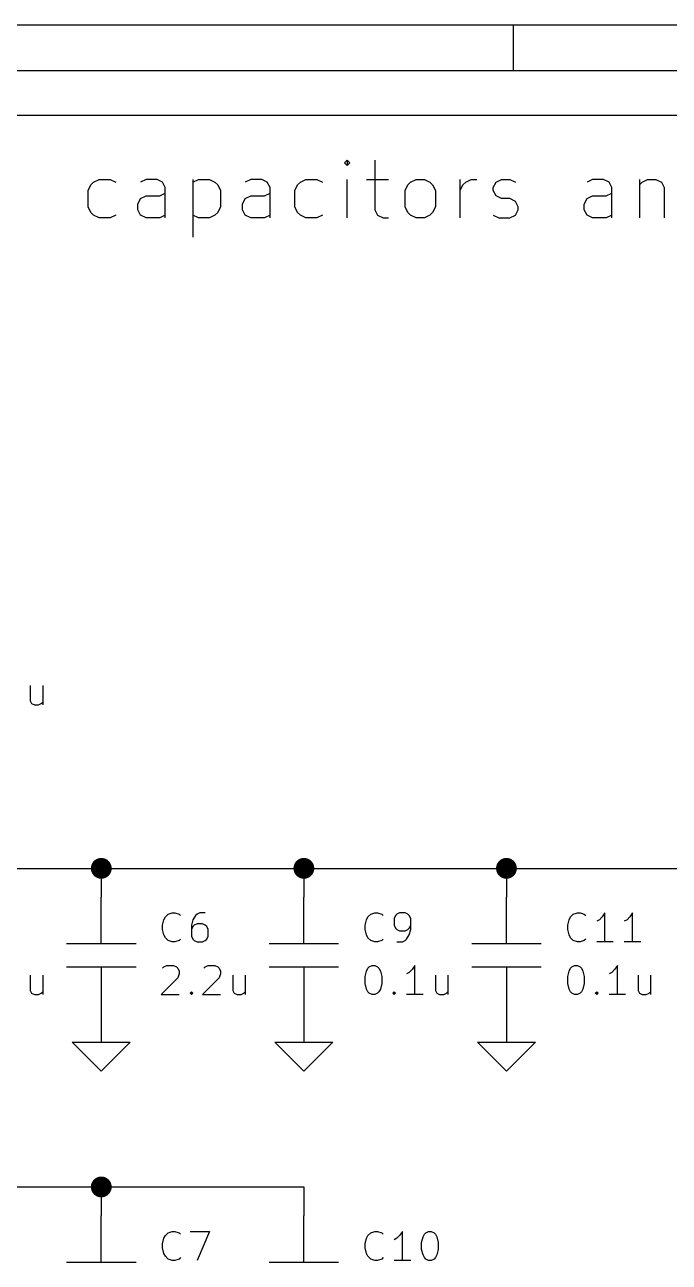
# Model space of a CAD drawing. Extents: x 0.4 to 16.1, y -11.3 to -0.4.
# Drawn here: x 1.518 to 2.631, y -2.53 to -0.394 of the extents above; entities that cross this region are included whole.
import ezdxf

# ---------------------------------------------------------------- set-up
doc = ezdxf.new("R2010")
doc.units = 0
doc.header["$MEASUREMENT"] = 0
for name, color, linetype in [('BLUE3', 171, 'CONTINUOUS'), ('CYAN2', 4, 'CONTINUOUS'), ('GREEN3', 91, 'CONTINUOUS'), ('RED2', 1, 'CONTINUOUS')]:
    doc.layers.add(name, color=color, linetype=linetype)

msp = doc.modelspace()

# ---------------------------------------------------------------- linework, layer by layer
at = {"layer": 'BLUE3', "linetype": 'CONTINUOUS'}
for p, q in [((0.65, -0.55), (4.85, -0.55)), ((2.0749, -0.6273), (2.0701, -0.632)), ((2.0701, -0.632), (2.0749, -0.6368)), ((2.0796, -0.632), (2.0749, -0.6273)), ((2.0749, -0.6273), (2.0749, -0.6368)), ((2.0749, -0.6368), (2.0796, -0.632)), ((2.1225, -0.6273), (2.1225, -0.713)), ((1.6368, -0.6654), (1.6463, -0.6606)), ((1.6463, -0.6606), (1.6654, -0.6606)), ((1.6654, -0.6606), (1.6749, -0.6654)), ((1.7273, -0.6606), (1.7177, -0.6654)), ((1.7463, -0.6606), (1.7273, -0.6606)), ((1.7558, -0.6654), (1.7463, -0.6606)), ((1.8082, -0.6606), (1.8082, -0.7606)), ((1.8082, -0.6654), (1.8177, -0.6606)), ((1.8177, -0.6606), (1.8368, -0.6606)), ((1.8368, -0.6606), (1.8463, -0.6654)), ((1.9082, -0.6606), (1.8987, -0.6654)), ((1.9273, -0.6606), (1.9082, -0.6606)), ((1.9368, -0.6654), (1.9273, -0.6606)), ((1.9939, -0.6654), (2.0035, -0.6606)), ((2.0035, -0.6606), (2.0225, -0.6606)), ((2.0225, -0.6606), (2.032, -0.6654)), ((2.0749, -0.7273), (2.0749, -0.6606)), ((2.1082, -0.6606), (2.1463, -0.6606)), ((2.1844, -0.6654), (2.1939, -0.6606)), ((2.1939, -0.6606), (2.2082, -0.6606)), ((2.2082, -0.6606), (2.2177, -0.6654)), ((2.2701, -0.7273), (2.2701, -0.6606)), ((2.2796, -0.6654), (2.2892, -0.6606)), ((2.2892, -0.6606), (2.2987, -0.6606)), ((2.332, -0.6654), (2.3415, -0.6606)), ((2.3415, -0.6606), (2.3558, -0.6606)), ((2.3558, -0.6606), (2.3654, -0.6654)), ((2.4987, -0.6606), (2.4892, -0.6654)), ((2.5177, -0.6606), (2.4987, -0.6606)), ((2.5273, -0.6654), (2.5177, -0.6606)), ((2.5796, -0.6606), (2.5796, -0.7273)), ((2.5844, -0.6654), (2.5939, -0.6606)), ((2.5939, -0.6606), (2.6082, -0.6606)), ((2.6082, -0.6606), (2.6177, -0.6654)), ((1.6273, -0.6796), (1.632, -0.6701)), ((1.6273, -0.7082), (1.6273, -0.6796)), ((1.632, -0.6701), (1.6368, -0.6654)), ((1.7606, -0.6749), (1.7558, -0.6654)), ((1.7606, -0.7273), (1.7606, -0.6749)), ((1.8463, -0.6654), (1.8511, -0.6701)), ((1.8511, -0.6701), (1.8558, -0.6796)), ((1.8558, -0.6796), (1.8558, -0.7082)), ((1.9415, -0.6749), (1.9368, -0.6654)), ((1.9415, -0.7273), (1.9415, -0.6749)), ((1.9844, -0.6796), (1.9892, -0.6701)), ((1.9844, -0.7082), (1.9844, -0.6796)), ((1.9892, -0.6701), (1.9939, -0.6654)), ((2.1749, -0.6796), (2.1796, -0.6701)), ((2.1749, -0.7082), (2.1749, -0.6796)), ((2.1796, -0.6701), (2.1844, -0.6654)), ((2.2177, -0.6654), (2.2225, -0.6701)), ((2.2225, -0.6701), (2.2273, -0.6796)), ((2.2273, -0.6796), (2.2273, -0.7082)), ((2.2701, -0.6796), (2.2749, -0.6701)), ((2.2749, -0.6701), (2.2796, -0.6654)), ((2.3273, -0.6749), (2.332, -0.6654)), ((2.3273, -0.6796), (2.3273, -0.6749)), ((2.332, -0.6892), (2.3273, -0.6796)), ((2.532, -0.6749), (2.5273, -0.6654)), ((2.532, -0.7273), (2.532, -0.6749)), ((2.5796, -0.6701), (2.5844, -0.6654)), ((2.6177, -0.6654), (2.6225, -0.6749)), ((2.6225, -0.6749), (2.6225, -0.7273)), ((1.713, -0.7035), (1.7177, -0.6939)), ((1.713, -0.713), (1.713, -0.7035)), ((1.7177, -0.6939), (1.7273, -0.6892)), ((1.7273, -0.6892), (1.7511, -0.6892)), ((1.7511, -0.6892), (1.7606, -0.6844)), ((1.8939, -0.7035), (1.8987, -0.6939)), ((1.8939, -0.713), (1.8939, -0.7035)), ((1.8987, -0.6939), (1.9082, -0.6892)), ((1.9082, -0.6892), (1.932, -0.6892)), ((1.932, -0.6892), (1.9415, -0.6844)), ((2.3415, -0.6939), (2.332, -0.6892)), ((2.3558, -0.6939), (2.3415, -0.6939)), ((2.3654, -0.6987), (2.3558, -0.6939)), ((2.3701, -0.7082), (2.3654, -0.6987)), ((2.4844, -0.7035), (2.4892, -0.6939)), ((2.4844, -0.713), (2.4844, -0.7035)), ((2.4892, -0.6939), (2.4987, -0.6892)), ((2.4987, -0.6892), (2.5225, -0.6892)), ((2.5225, -0.6892), (2.532, -0.6844)), ((1.632, -0.7177), (1.6273, -0.7082)), ((1.6368, -0.7225), (1.632, -0.7177)), ((1.6463, -0.7273), (1.6368, -0.7225)), ((1.6749, -0.7225), (1.6654, -0.7273)), ((1.7177, -0.7225), (1.713, -0.713)), ((1.7273, -0.7273), (1.7177, -0.7225)), ((1.7606, -0.7225), (1.7511, -0.7273)), ((1.8177, -0.7273), (1.8082, -0.7225)), ((1.8463, -0.7225), (1.8368, -0.7273)), ((1.8511, -0.7177), (1.8463, -0.7225)), ((1.8558, -0.7082), (1.8511, -0.7177)), ((1.8987, -0.7225), (1.8939, -0.713)), ((1.9082, -0.7273), (1.8987, -0.7225)), ((1.9415, -0.7225), (1.932, -0.7273)), ((1.9892, -0.7177), (1.9844, -0.7082)), ((1.9939, -0.7225), (1.9892, -0.7177)), ((2.0035, -0.7273), (1.9939, -0.7225)), ((2.032, -0.7225), (2.0225, -0.7273)), ((2.1225, -0.713), (2.1273, -0.7225)), ((2.1273, -0.7225), (2.1368, -0.7273)), ((2.1796, -0.7177), (2.1749, -0.7082)), ((2.1844, -0.7225), (2.1796, -0.7177)), ((2.1939, -0.7273), (2.1844, -0.7225)), ((2.2177, -0.7225), (2.2082, -0.7273)), ((2.2225, -0.7177), (2.2177, -0.7225)), ((2.2273, -0.7082), (2.2225, -0.7177)), ((2.3273, -0.7225), (2.3368, -0.7273)), ((2.3558, -0.7273), (2.3654, -0.7225)), ((2.3654, -0.7225), (2.3701, -0.713)), ((2.3701, -0.713), (2.3701, -0.7082)), ((2.4892, -0.7225), (2.4844, -0.713)), ((2.4987, -0.7273), (2.4892, -0.7225)), ((2.532, -0.7225), (2.5225, -0.7273)), ((1.6654, -0.7273), (1.6463, -0.7273)), ((1.7511, -0.7273), (1.7273, -0.7273)), ((1.8368, -0.7273), (1.8177, -0.7273)), ((1.932, -0.7273), (1.9082, -0.7273)), ((2.0225, -0.7273), (2.0035, -0.7273)), ((2.1368, -0.7273), (2.1463, -0.7273)), ((2.2082, -0.7273), (2.1939, -0.7273)), ((2.3368, -0.7273), (2.3558, -0.7273)), ((2.5225, -0.7273), (2.4987, -0.7273))]:
    msp.add_line(p, q, dxfattribs=at)
at = {"layer": 'CYAN2', "linetype": 'CONTINUOUS'}
for p, q in [((1.5273, -1.5345), (1.5273, -1.5607)), ((1.5273, -1.5345), (1.5273, -1.5607)), ((1.5488, -1.5345), (1.5488, -1.5678)), ((1.5488, -1.5345), (1.5488, -1.5678)), ((1.5273, -1.5607), (1.5297, -1.5654)), ((1.5273, -1.5607), (1.5297, -1.5654)), ((1.5297, -1.5654), (1.5345, -1.5678)), ((1.5297, -1.5654), (1.5345, -1.5678)), ((1.5345, -1.5678), (1.5416, -1.5678)), ((1.5345, -1.5678), (1.5416, -1.5678)), ((1.5416, -1.5678), (1.5464, -1.5654)), ((1.5416, -1.5678), (1.5464, -1.5654)), ((1.5464, -1.5654), (1.5488, -1.563)), ((1.5464, -1.5654), (1.5488, -1.563)), ((1.7559, -1.9482), (1.7583, -1.9387)), ((1.7559, -1.9482), (1.7583, -1.9387)), ((1.7583, -1.9387), (1.7607, -1.9339)), ((1.7583, -1.9387), (1.7607, -1.9339)), ((1.7607, -1.9339), (1.7654, -1.9292)), ((1.7607, -1.9339), (1.7654, -1.9292)), ((1.7654, -1.9292), (1.7726, -1.9268)), ((1.7654, -1.9292), (1.7726, -1.9268)), ((1.7726, -1.9268), (1.7773, -1.9268)), ((1.7726, -1.9268), (1.7773, -1.9268)), ((1.7773, -1.9268), (1.7845, -1.9292)), ((1.7773, -1.9268), (1.7845, -1.9292)), ((1.7845, -1.9292), (1.7869, -1.9316)), ((1.7845, -1.9292), (1.7869, -1.9316)), ((1.8083, -1.9387), (1.8059, -1.9482)), ((1.8083, -1.9387), (1.8059, -1.9482)), ((1.813, -1.9316), (1.8083, -1.9387)), ((1.813, -1.9316), (1.8083, -1.9387)), ((1.8154, -1.9292), (1.813, -1.9316)), ((1.8154, -1.9292), (1.813, -1.9316)), ((1.8202, -1.9268), (1.8154, -1.9292)), ((1.8202, -1.9268), (1.8154, -1.9292)), ((1.8297, -1.9268), (1.8202, -1.9268)), ((1.8297, -1.9268), (1.8202, -1.9268)), ((2.1059, -1.9482), (2.1083, -1.9387)), ((2.1059, -1.9482), (2.1083, -1.9387)), ((2.1083, -1.9387), (2.1107, -1.9339)), ((2.1083, -1.9387), (2.1107, -1.9339)), ((2.1107, -1.9339), (2.1154, -1.9292)), ((2.1107, -1.9339), (2.1154, -1.9292)), ((2.1154, -1.9292), (2.1226, -1.9268)), ((2.1154, -1.9292), (2.1226, -1.9268)), ((2.1226, -1.9268), (2.1273, -1.9268)), ((2.1226, -1.9268), (2.1273, -1.9268)), ((2.1273, -1.9268), (2.1345, -1.9292)), ((2.1273, -1.9268), (2.1345, -1.9292)), ((2.1345, -1.9292), (2.1369, -1.9316)), ((2.1345, -1.9292), (2.1369, -1.9316)), ((2.1583, -1.9316), (2.1559, -1.9363)), ((2.1583, -1.9316), (2.1559, -1.9363)), ((2.1559, -1.9363), (2.1559, -1.9482)), ((2.1559, -1.9363), (2.1559, -1.9482)), ((2.1607, -1.9292), (2.1583, -1.9316)), ((2.1607, -1.9292), (2.1583, -1.9316)), ((2.1654, -1.9268), (2.1607, -1.9292)), ((2.1654, -1.9268), (2.1607, -1.9292)), ((2.1749, -1.9268), (2.1654, -1.9268)), ((2.1749, -1.9268), (2.1654, -1.9268)), ((2.1797, -1.9292), (2.1749, -1.9268)), ((2.1797, -1.9292), (2.1749, -1.9268)), ((2.1821, -1.9316), (2.1797, -1.9292)), ((2.1821, -1.9316), (2.1797, -1.9292)), ((2.1845, -1.9363), (2.1821, -1.9316)), ((2.1845, -1.9363), (2.1821, -1.9316)), ((2.1845, -1.9554), (2.1845, -1.9363)), ((2.1845, -1.9554), (2.1845, -1.9363)), ((2.4559, -1.9482), (2.4583, -1.9387)), ((2.4559, -1.9482), (2.4583, -1.9387)), ((2.4583, -1.9387), (2.4607, -1.9339)), ((2.4583, -1.9387), (2.4607, -1.9339)), ((2.4607, -1.9339), (2.4654, -1.9292)), ((2.4607, -1.9339), (2.4654, -1.9292)), ((2.4654, -1.9292), (2.4726, -1.9268)), ((2.4654, -1.9292), (2.4726, -1.9268)), ((2.4726, -1.9268), (2.4773, -1.9268)), ((2.4726, -1.9268), (2.4773, -1.9268)), ((2.4773, -1.9268), (2.4845, -1.9292)), ((2.4773, -1.9268), (2.4845, -1.9292)), ((2.4845, -1.9292), (2.4869, -1.9316)), ((2.4845, -1.9292), (2.4869, -1.9316)), ((2.5107, -1.9387), (2.5059, -1.9411)), ((2.5107, -1.9387), (2.5059, -1.9411)), ((2.5154, -1.9339), (2.5107, -1.9387)), ((2.5154, -1.9339), (2.5107, -1.9387)), ((2.5202, -1.9268), (2.5154, -1.9339)), ((2.5202, -1.9268), (2.5154, -1.9339)), ((2.5202, -1.9768), (2.5202, -1.9268)), ((2.5202, -1.9768), (2.5202, -1.9268)), ((2.5583, -1.9387), (2.5535, -1.9411)), ((2.5583, -1.9387), (2.5535, -1.9411)), ((2.563, -1.9339), (2.5583, -1.9387)), ((2.563, -1.9339), (2.5583, -1.9387)), ((2.5678, -1.9268), (2.563, -1.9339)), ((2.5678, -1.9268), (2.563, -1.9339)), ((2.5678, -1.9768), (2.5678, -1.9268)), ((2.5678, -1.9768), (2.5678, -1.9268)), ((1.7559, -1.9554), (1.7559, -1.9482)), ((1.7559, -1.9554), (1.7559, -1.9482)), ((1.7583, -1.9649), (1.7559, -1.9554)), ((1.7583, -1.9649), (1.7559, -1.9554)), ((1.7607, -1.9697), (1.7583, -1.9649)), ((1.7607, -1.9697), (1.7583, -1.9649)), ((1.8059, -1.9482), (1.8059, -1.9673)), ((1.8059, -1.9482), (1.8059, -1.9673)), ((1.8083, -1.9506), (1.8059, -1.9554)), ((1.8083, -1.9506), (1.8059, -1.9554)), ((1.8107, -1.9482), (1.8083, -1.9506)), ((1.8107, -1.9482), (1.8083, -1.9506)), ((1.8154, -1.9459), (1.8107, -1.9482)), ((1.8154, -1.9459), (1.8107, -1.9482)), ((1.8249, -1.9459), (1.8154, -1.9459)), ((1.8249, -1.9459), (1.8154, -1.9459)), ((1.8297, -1.9482), (1.8249, -1.9459)), ((1.8297, -1.9482), (1.8249, -1.9459)), ((1.8321, -1.9506), (1.8297, -1.9482)), ((1.8321, -1.9506), (1.8297, -1.9482)), ((1.8345, -1.9554), (1.8321, -1.9506)), ((1.8345, -1.9554), (1.8321, -1.9506)), ((1.8345, -1.9673), (1.8345, -1.9554)), ((1.8345, -1.9673), (1.8345, -1.9554)), ((2.1059, -1.9554), (2.1059, -1.9482)), ((2.1059, -1.9554), (2.1059, -1.9482)), ((2.1083, -1.9649), (2.1059, -1.9554)), ((2.1083, -1.9649), (2.1059, -1.9554)), ((2.1107, -1.9697), (2.1083, -1.9649)), ((2.1107, -1.9697), (2.1083, -1.9649)), ((2.1559, -1.9482), (2.1583, -1.953)), ((2.1559, -1.9482), (2.1583, -1.953)), ((2.1583, -1.953), (2.1607, -1.9554)), ((2.1583, -1.953), (2.1607, -1.9554)), ((2.1607, -1.9554), (2.1654, -1.9578)), ((2.1607, -1.9554), (2.1654, -1.9578)), ((2.1654, -1.9578), (2.1749, -1.9578)), ((2.1654, -1.9578), (2.1749, -1.9578)), ((2.1749, -1.9578), (2.1797, -1.9554)), ((2.1749, -1.9578), (2.1797, -1.9554)), ((2.1773, -1.972), (2.1821, -1.9649)), ((2.1773, -1.972), (2.1821, -1.9649)), ((2.1797, -1.9554), (2.1821, -1.953)), ((2.1797, -1.9554), (2.1821, -1.953)), ((2.1821, -1.953), (2.1845, -1.9482)), ((2.1821, -1.953), (2.1845, -1.9482)), ((2.1821, -1.9649), (2.1845, -1.9554)), ((2.1821, -1.9649), (2.1845, -1.9554)), ((2.4559, -1.9554), (2.4559, -1.9482)), ((2.4559, -1.9554), (2.4559, -1.9482)), ((2.4583, -1.9649), (2.4559, -1.9554)), ((2.4583, -1.9649), (2.4559, -1.9554)), ((2.4607, -1.9697), (2.4583, -1.9649)), ((2.4607, -1.9697), (2.4583, -1.9649)), ((1.7654, -1.9744), (1.7607, -1.9697)), ((1.7654, -1.9744), (1.7607, -1.9697)), ((1.7726, -1.9768), (1.7654, -1.9744)), ((1.7726, -1.9768), (1.7654, -1.9744)), ((1.7773, -1.9768), (1.7726, -1.9768)), ((1.7773, -1.9768), (1.7726, -1.9768)), ((1.7845, -1.9744), (1.7773, -1.9768)), ((1.7845, -1.9744), (1.7773, -1.9768)), ((1.7869, -1.972), (1.7845, -1.9744)), ((1.7869, -1.972), (1.7845, -1.9744)), ((1.8059, -1.9673), (1.8083, -1.972)), ((1.8059, -1.9673), (1.8083, -1.972)), ((1.8083, -1.972), (1.8107, -1.9744)), ((1.8083, -1.972), (1.8107, -1.9744)), ((1.8107, -1.9744), (1.8154, -1.9768)), ((1.8107, -1.9744), (1.8154, -1.9768)), ((1.8154, -1.9768), (1.8249, -1.9768)), ((1.8154, -1.9768), (1.8249, -1.9768)), ((1.8249, -1.9768), (1.8297, -1.9744)), ((1.8249, -1.9768), (1.8297, -1.9744)), ((1.8297, -1.9744), (1.8321, -1.972)), ((1.8297, -1.9744), (1.8321, -1.972)), ((1.8321, -1.972), (1.8345, -1.9673)), ((1.8321, -1.972), (1.8345, -1.9673)), ((2.1154, -1.9744), (2.1107, -1.9697)), ((2.1154, -1.9744), (2.1107, -1.9697)), ((2.1226, -1.9768), (2.1154, -1.9744)), ((2.1226, -1.9768), (2.1154, -1.9744)), ((2.1273, -1.9768), (2.1226, -1.9768)), ((2.1273, -1.9768), (2.1226, -1.9768)), ((2.1345, -1.9744), (2.1273, -1.9768)), ((2.1345, -1.9744), (2.1273, -1.9768)), ((2.1369, -1.972), (2.1345, -1.9744)), ((2.1369, -1.972), (2.1345, -1.9744)), ((2.1607, -1.9768), (2.1702, -1.9768)), ((2.1607, -1.9768), (2.1702, -1.9768)), ((2.1702, -1.9768), (2.1749, -1.9744)), ((2.1702, -1.9768), (2.1749, -1.9744)), ((2.1749, -1.9744), (2.1773, -1.972)), ((2.1749, -1.9744), (2.1773, -1.972)), ((2.4654, -1.9744), (2.4607, -1.9697)), ((2.4654, -1.9744), (2.4607, -1.9697)), ((2.4726, -1.9768), (2.4654, -1.9744)), ((2.4726, -1.9768), (2.4654, -1.9744)), ((2.4773, -1.9768), (2.4726, -1.9768)), ((2.4773, -1.9768), (2.4726, -1.9768)), ((2.4845, -1.9744), (2.4773, -1.9768)), ((2.4845, -1.9744), (2.4773, -1.9768)), ((2.4869, -1.972), (2.4845, -1.9744)), ((2.4869, -1.972), (2.4845, -1.9744)), ((2.5345, -1.9768), (2.5059, -1.9768)), ((2.5345, -1.9768), (2.5059, -1.9768)), ((2.5821, -1.9768), (2.5535, -1.9768)), ((2.5821, -1.9768), (2.5535, -1.9768)), ((1.7559, -2.0226), (1.7583, -2.0202)), ((1.7559, -2.0226), (1.7583, -2.0202)), ((1.7583, -2.0202), (1.763, -2.0178)), ((1.7583, -2.0202), (1.763, -2.0178)), ((1.763, -2.0178), (1.7749, -2.0178)), ((1.763, -2.0178), (1.7749, -2.0178)), ((1.7749, -2.0178), (1.7797, -2.0202)), ((1.7749, -2.0178), (1.7797, -2.0202)), ((1.7797, -2.0202), (1.7821, -2.0226)), ((1.7797, -2.0202), (1.7821, -2.0226)), ((1.7821, -2.0226), (1.7845, -2.0273)), ((1.7821, -2.0226), (1.7845, -2.0273)), ((1.7845, -2.0273), (1.7845, -2.0321)), ((1.7845, -2.0273), (1.7845, -2.0321)), ((1.8273, -2.0226), (1.8297, -2.0202)), ((1.8273, -2.0226), (1.8297, -2.0202)), ((1.8297, -2.0202), (1.8345, -2.0178)), ((1.8297, -2.0202), (1.8345, -2.0178)), ((1.8345, -2.0178), (1.8464, -2.0178)), ((1.8345, -2.0178), (1.8464, -2.0178)), ((1.8464, -2.0178), (1.8511, -2.0202)), ((1.8464, -2.0178), (1.8511, -2.0202)), ((1.8511, -2.0202), (1.8535, -2.0226)), ((1.8511, -2.0202), (1.8535, -2.0226)), ((1.8535, -2.0226), (1.8559, -2.0273)), ((1.8535, -2.0226), (1.8559, -2.0273)), ((1.8559, -2.0273), (1.8559, -2.0321)), ((1.8559, -2.0273), (1.8559, -2.0321)), ((2.1059, -2.0369), (2.1083, -2.0273)), ((2.1059, -2.0369), (2.1083, -2.0273)), ((2.1083, -2.0273), (2.1107, -2.0226)), ((2.1083, -2.0273), (2.1107, -2.0226)), ((2.1107, -2.0226), (2.113, -2.0202)), ((2.1107, -2.0226), (2.113, -2.0202)), ((2.113, -2.0202), (2.1178, -2.0178)), ((2.113, -2.0202), (2.1178, -2.0178)), ((2.1178, -2.0178), (2.1226, -2.0178)), ((2.1178, -2.0178), (2.1226, -2.0178)), ((2.1226, -2.0178), (2.1273, -2.0202)), ((2.1226, -2.0178), (2.1273, -2.0202)), ((2.1273, -2.0202), (2.1297, -2.0226)), ((2.1273, -2.0202), (2.1297, -2.0226)), ((2.1297, -2.0226), (2.1321, -2.0273)), ((2.1297, -2.0226), (2.1321, -2.0273)), ((2.1321, -2.0273), (2.1345, -2.0369)), ((2.1321, -2.0273), (2.1345, -2.0369)), ((2.1869, -2.0249), (2.1821, -2.0297)), ((2.1869, -2.0249), (2.1821, -2.0297)), ((2.1916, -2.0178), (2.1869, -2.0249)), ((2.1916, -2.0178), (2.1869, -2.0249)), ((2.1916, -2.0678), (2.1916, -2.0178)), ((2.1916, -2.0678), (2.1916, -2.0178)), ((2.4559, -2.0369), (2.4583, -2.0273)), ((2.4559, -2.0369), (2.4583, -2.0273)), ((2.4583, -2.0273), (2.4607, -2.0226)), ((2.4583, -2.0273), (2.4607, -2.0226)), ((2.4607, -2.0226), (2.463, -2.0202)), ((2.4607, -2.0226), (2.463, -2.0202)), ((2.463, -2.0202), (2.4678, -2.0178)), ((2.463, -2.0202), (2.4678, -2.0178)), ((2.4678, -2.0178), (2.4726, -2.0178)), ((2.4678, -2.0178), (2.4726, -2.0178)), ((2.4726, -2.0178), (2.4773, -2.0202)), ((2.4726, -2.0178), (2.4773, -2.0202)), ((2.4773, -2.0202), (2.4797, -2.0226)), ((2.4773, -2.0202), (2.4797, -2.0226)), ((2.4797, -2.0226), (2.4821, -2.0273)), ((2.4797, -2.0226), (2.4821, -2.0273)), ((2.4821, -2.0273), (2.4845, -2.0369)), ((2.4821, -2.0273), (2.4845, -2.0369)), ((2.5369, -2.0249), (2.5321, -2.0297)), ((2.5369, -2.0249), (2.5321, -2.0297)), ((2.5416, -2.0178), (2.5369, -2.0249)), ((2.5416, -2.0178), (2.5369, -2.0249)), ((2.5416, -2.0678), (2.5416, -2.0178)), ((2.5416, -2.0678), (2.5416, -2.0178)), ((1.5273, -2.0345), (1.5273, -2.0607)), ((1.5273, -2.0345), (1.5273, -2.0607)), ((1.5488, -2.0345), (1.5488, -2.0678)), ((1.5488, -2.0345), (1.5488, -2.0678)), ((1.7821, -2.0392), (1.7535, -2.0678)), ((1.7821, -2.0392), (1.7535, -2.0678)), ((1.7845, -2.0321), (1.7821, -2.0392)), ((1.7845, -2.0321), (1.7821, -2.0392)), ((1.8535, -2.0392), (1.8249, -2.0678)), ((1.8535, -2.0392), (1.8249, -2.0678)), ((1.8559, -2.0321), (1.8535, -2.0392)), ((1.8559, -2.0321), (1.8535, -2.0392)), ((1.8773, -2.0345), (1.8773, -2.0607)), ((1.8773, -2.0345), (1.8773, -2.0607)), ((1.8988, -2.0345), (1.8988, -2.0678)), ((1.8988, -2.0345), (1.8988, -2.0678)), ((2.1059, -2.0488), (2.1059, -2.0369)), ((2.1059, -2.0488), (2.1059, -2.0369)), ((2.1083, -2.0583), (2.1059, -2.0488)), ((2.1083, -2.0583), (2.1059, -2.0488)), ((2.1345, -2.0488), (2.1321, -2.0583)), ((2.1345, -2.0488), (2.1321, -2.0583)), ((2.1345, -2.0369), (2.1345, -2.0488)), ((2.1345, -2.0369), (2.1345, -2.0488)), ((2.1821, -2.0297), (2.1773, -2.0321)), ((2.1821, -2.0297), (2.1773, -2.0321)), ((2.2273, -2.0345), (2.2273, -2.0607)), ((2.2273, -2.0345), (2.2273, -2.0607)), ((2.2488, -2.0345), (2.2488, -2.0678)), ((2.2488, -2.0345), (2.2488, -2.0678)), ((2.4559, -2.0488), (2.4559, -2.0369)), ((2.4559, -2.0488), (2.4559, -2.0369)), ((2.4583, -2.0583), (2.4559, -2.0488)), ((2.4583, -2.0583), (2.4559, -2.0488)), ((2.4845, -2.0488), (2.4821, -2.0583)), ((2.4845, -2.0488), (2.4821, -2.0583)), ((2.4845, -2.0369), (2.4845, -2.0488)), ((2.4845, -2.0369), (2.4845, -2.0488)), ((2.5321, -2.0297), (2.5273, -2.0321)), ((2.5321, -2.0297), (2.5273, -2.0321)), ((2.5773, -2.0345), (2.5773, -2.0607)), ((2.5773, -2.0345), (2.5773, -2.0607)), ((2.5988, -2.0345), (2.5988, -2.0678)), ((2.5988, -2.0345), (2.5988, -2.0678)), ((1.5273, -2.0607), (1.5297, -2.0654)), ((1.5273, -2.0607), (1.5297, -2.0654)), ((1.5297, -2.0654), (1.5345, -2.0678)), ((1.5297, -2.0654), (1.5345, -2.0678)), ((1.5345, -2.0678), (1.5416, -2.0678)), ((1.5345, -2.0678), (1.5416, -2.0678)), ((1.5416, -2.0678), (1.5464, -2.0654)), ((1.5416, -2.0678), (1.5464, -2.0654)), ((1.5464, -2.0654), (1.5488, -2.063)), ((1.5464, -2.0654), (1.5488, -2.063)), ((1.7535, -2.0678), (1.7845, -2.0678)), ((1.7535, -2.0678), (1.7845, -2.0678)), ((1.8035, -2.0654), (1.8059, -2.063)), ((1.8035, -2.0654), (1.8059, -2.063)), ((1.8059, -2.0678), (1.8035, -2.0654)), ((1.8059, -2.0678), (1.8035, -2.0654)), ((1.8059, -2.063), (1.8083, -2.0654)), ((1.8059, -2.063), (1.8059, -2.0678)), ((1.8059, -2.063), (1.8083, -2.0654)), ((1.8059, -2.063), (1.8059, -2.0678)), ((1.8083, -2.0654), (1.8059, -2.0678)), ((1.8083, -2.0654), (1.8059, -2.0678)), ((1.8249, -2.0678), (1.8559, -2.0678)), ((1.8249, -2.0678), (1.8559, -2.0678)), ((1.8773, -2.0607), (1.8797, -2.0654)), ((1.8773, -2.0607), (1.8797, -2.0654)), ((1.8797, -2.0654), (1.8845, -2.0678)), ((1.8797, -2.0654), (1.8845, -2.0678)), ((1.8845, -2.0678), (1.8916, -2.0678)), ((1.8845, -2.0678), (1.8916, -2.0678)), ((1.8916, -2.0678), (1.8964, -2.0654)), ((1.8916, -2.0678), (1.8964, -2.0654)), ((1.8964, -2.0654), (1.8988, -2.063)), ((1.8964, -2.0654), (1.8988, -2.063)), ((2.1107, -2.063), (2.1083, -2.0583)), ((2.1107, -2.063), (2.1083, -2.0583)), ((2.113, -2.0654), (2.1107, -2.063)), ((2.113, -2.0654), (2.1107, -2.063)), ((2.1178, -2.0678), (2.113, -2.0654)), ((2.1178, -2.0678), (2.113, -2.0654)), ((2.1226, -2.0678), (2.1178, -2.0678)), ((2.1226, -2.0678), (2.1178, -2.0678)), ((2.1273, -2.0654), (2.1226, -2.0678)), ((2.1273, -2.0654), (2.1226, -2.0678)), ((2.1297, -2.063), (2.1273, -2.0654)), ((2.1297, -2.063), (2.1273, -2.0654)), ((2.1321, -2.0583), (2.1297, -2.063)), ((2.1321, -2.0583), (2.1297, -2.063)), ((2.1535, -2.0654), (2.1559, -2.063)), ((2.1535, -2.0654), (2.1559, -2.063)), ((2.1559, -2.0678), (2.1535, -2.0654)), ((2.1559, -2.0678), (2.1535, -2.0654)), ((2.1559, -2.063), (2.1583, -2.0654)), ((2.1559, -2.063), (2.1559, -2.0678)), ((2.1559, -2.063), (2.1583, -2.0654)), ((2.1559, -2.063), (2.1559, -2.0678)), ((2.1583, -2.0654), (2.1559, -2.0678)), ((2.1583, -2.0654), (2.1559, -2.0678)), ((2.2059, -2.0678), (2.1773, -2.0678)), ((2.2059, -2.0678), (2.1773, -2.0678)), ((2.2273, -2.0607), (2.2297, -2.0654)), ((2.2273, -2.0607), (2.2297, -2.0654)), ((2.2297, -2.0654), (2.2345, -2.0678)), ((2.2297, -2.0654), (2.2345, -2.0678)), ((2.2345, -2.0678), (2.2416, -2.0678)), ((2.2345, -2.0678), (2.2416, -2.0678)), ((2.2416, -2.0678), (2.2464, -2.0654)), ((2.2416, -2.0678), (2.2464, -2.0654)), ((2.2464, -2.0654), (2.2488, -2.063)), ((2.2464, -2.0654), (2.2488, -2.063)), ((2.4607, -2.063), (2.4583, -2.0583)), ((2.4607, -2.063), (2.4583, -2.0583)), ((2.463, -2.0654), (2.4607, -2.063)), ((2.463, -2.0654), (2.4607, -2.063)), ((2.4678, -2.0678), (2.463, -2.0654)), ((2.4678, -2.0678), (2.463, -2.0654)), ((2.4726, -2.0678), (2.4678, -2.0678)), ((2.4726, -2.0678), (2.4678, -2.0678)), ((2.4773, -2.0654), (2.4726, -2.0678)), ((2.4773, -2.0654), (2.4726, -2.0678)), ((2.4797, -2.063), (2.4773, -2.0654)), ((2.4797, -2.063), (2.4773, -2.0654)), ((2.4821, -2.0583), (2.4797, -2.063)), ((2.4821, -2.0583), (2.4797, -2.063)), ((2.5035, -2.0654), (2.5059, -2.063)), ((2.5035, -2.0654), (2.5059, -2.063)), ((2.5059, -2.0678), (2.5035, -2.0654)), ((2.5059, -2.0678), (2.5035, -2.0654)), ((2.5059, -2.063), (2.5083, -2.0654)), ((2.5059, -2.063), (2.5059, -2.0678)), ((2.5059, -2.063), (2.5083, -2.0654)), ((2.5059, -2.063), (2.5059, -2.0678)), ((2.5083, -2.0654), (2.5059, -2.0678)), ((2.5083, -2.0654), (2.5059, -2.0678)), ((2.5559, -2.0678), (2.5273, -2.0678)), ((2.5559, -2.0678), (2.5273, -2.0678)), ((2.5773, -2.0607), (2.5797, -2.0654)), ((2.5773, -2.0607), (2.5797, -2.0654)), ((2.5797, -2.0654), (2.5845, -2.0678)), ((2.5797, -2.0654), (2.5845, -2.0678)), ((2.5845, -2.0678), (2.5916, -2.0678)), ((2.5845, -2.0678), (2.5916, -2.0678)), ((2.5916, -2.0678), (2.5964, -2.0654)), ((2.5916, -2.0678), (2.5964, -2.0654)), ((2.5964, -2.0654), (2.5988, -2.063)), ((2.5964, -2.0654), (2.5988, -2.063)), ((1.7654, -2.4792), (1.7726, -2.4768)), ((1.7654, -2.4792), (1.7726, -2.4768)), ((1.7726, -2.4768), (1.7773, -2.4768)), ((1.7726, -2.4768), (1.7773, -2.4768)), ((1.7773, -2.4768), (1.7845, -2.4792)), ((1.7773, -2.4768), (1.7845, -2.4792)), ((1.8035, -2.4768), (1.8369, -2.4768)), ((1.8035, -2.4768), (1.8369, -2.4768)), ((1.8369, -2.4768), (1.8154, -2.5268)), ((1.8369, -2.4768), (1.8154, -2.5268)), ((2.1154, -2.4792), (2.1226, -2.4768)), ((2.1154, -2.4792), (2.1226, -2.4768)), ((2.1226, -2.4768), (2.1273, -2.4768)), ((2.1226, -2.4768), (2.1273, -2.4768)), ((2.1273, -2.4768), (2.1345, -2.4792)), ((2.1273, -2.4768), (2.1345, -2.4792)), ((2.1702, -2.4768), (2.1654, -2.4839)), ((2.1702, -2.4768), (2.1654, -2.4839)), ((2.1702, -2.5268), (2.1702, -2.4768)), ((2.1702, -2.5268), (2.1702, -2.4768)), ((2.2107, -2.4792), (2.2154, -2.4768)), ((2.2107, -2.4792), (2.2154, -2.4768)), ((2.2154, -2.4768), (2.2202, -2.4768)), ((2.2154, -2.4768), (2.2202, -2.4768)), ((2.2202, -2.4768), (2.2249, -2.4792)), ((2.2202, -2.4768), (2.2249, -2.4792)), ((1.7559, -2.4982), (1.7583, -2.4887)), ((1.7559, -2.4982), (1.7583, -2.4887)), ((1.7559, -2.5054), (1.7559, -2.4982)), ((1.7559, -2.5054), (1.7559, -2.4982)), ((1.7583, -2.4887), (1.7607, -2.4839)), ((1.7583, -2.4887), (1.7607, -2.4839)), ((1.7607, -2.4839), (1.7654, -2.4792)), ((1.7607, -2.4839), (1.7654, -2.4792)), ((1.7845, -2.4792), (1.7869, -2.4816)), ((1.7845, -2.4792), (1.7869, -2.4816)), ((2.1059, -2.4982), (2.1083, -2.4887)), ((2.1059, -2.4982), (2.1083, -2.4887)), ((2.1059, -2.5054), (2.1059, -2.4982)), ((2.1059, -2.5054), (2.1059, -2.4982)), ((2.1083, -2.4887), (2.1107, -2.4839)), ((2.1083, -2.4887), (2.1107, -2.4839)), ((2.1107, -2.4839), (2.1154, -2.4792)), ((2.1107, -2.4839), (2.1154, -2.4792)), ((2.1345, -2.4792), (2.1369, -2.4816)), ((2.1345, -2.4792), (2.1369, -2.4816)), ((2.1607, -2.4887), (2.1559, -2.4911)), ((2.1607, -2.4887), (2.1559, -2.4911)), ((2.1654, -2.4839), (2.1607, -2.4887)), ((2.1654, -2.4839), (2.1607, -2.4887)), ((2.2035, -2.4959), (2.2059, -2.4863)), ((2.2035, -2.4959), (2.2059, -2.4863)), ((2.2035, -2.5078), (2.2035, -2.4959)), ((2.2035, -2.5078), (2.2035, -2.4959)), ((2.2059, -2.4863), (2.2083, -2.4816)), ((2.2059, -2.4863), (2.2083, -2.4816)), ((2.2083, -2.4816), (2.2107, -2.4792)), ((2.2083, -2.4816), (2.2107, -2.4792)), ((2.2249, -2.4792), (2.2273, -2.4816)), ((2.2249, -2.4792), (2.2273, -2.4816)), ((2.2273, -2.4816), (2.2297, -2.4863)), ((2.2273, -2.4816), (2.2297, -2.4863)), ((2.2297, -2.4863), (2.2321, -2.4959)), ((2.2297, -2.4863), (2.2321, -2.4959)), ((2.2321, -2.4959), (2.2321, -2.5078)), ((2.2321, -2.4959), (2.2321, -2.5078)), ((1.7583, -2.5149), (1.7559, -2.5054)), ((1.7583, -2.5149), (1.7559, -2.5054)), ((1.7607, -2.5197), (1.7583, -2.5149)), ((1.7607, -2.5197), (1.7583, -2.5149)), ((1.7654, -2.5244), (1.7607, -2.5197)), ((1.7654, -2.5244), (1.7607, -2.5197)), ((2.1083, -2.5149), (2.1059, -2.5054)), ((2.1083, -2.5149), (2.1059, -2.5054)), ((2.1107, -2.5197), (2.1083, -2.5149)), ((2.1107, -2.5197), (2.1083, -2.5149)), ((2.1154, -2.5244), (2.1107, -2.5197)), ((2.1154, -2.5244), (2.1107, -2.5197)), ((2.2059, -2.5173), (2.2035, -2.5078)), ((2.2059, -2.5173), (2.2035, -2.5078)), ((2.2083, -2.522), (2.2059, -2.5173)), ((2.2083, -2.522), (2.2059, -2.5173)), ((2.2297, -2.5173), (2.2273, -2.522)), ((2.2297, -2.5173), (2.2273, -2.522)), ((2.2321, -2.5078), (2.2297, -2.5173)), ((2.2321, -2.5078), (2.2297, -2.5173)), ((1.7726, -2.5268), (1.7654, -2.5244)), ((1.7726, -2.5268), (1.7654, -2.5244)), ((1.7773, -2.5268), (1.7726, -2.5268)), ((1.7773, -2.5268), (1.7726, -2.5268)), ((1.7845, -2.5244), (1.7773, -2.5268)), ((1.7845, -2.5244), (1.7773, -2.5268)), ((1.7869, -2.522), (1.7845, -2.5244)), ((1.7869, -2.522), (1.7845, -2.5244)), ((2.1226, -2.5268), (2.1154, -2.5244)), ((2.1226, -2.5268), (2.1154, -2.5244)), ((2.1273, -2.5268), (2.1226, -2.5268)), ((2.1273, -2.5268), (2.1226, -2.5268)), ((2.1345, -2.5244), (2.1273, -2.5268)), ((2.1345, -2.5244), (2.1273, -2.5268)), ((2.1369, -2.522), (2.1345, -2.5244)), ((2.1369, -2.522), (2.1345, -2.5244)), ((2.1845, -2.5268), (2.1559, -2.5268)), ((2.1845, -2.5268), (2.1559, -2.5268)), ((2.2107, -2.5244), (2.2083, -2.522)), ((2.2107, -2.5244), (2.2083, -2.522)), ((2.2154, -2.5268), (2.2107, -2.5244)), ((2.2154, -2.5268), (2.2107, -2.5244)), ((2.2202, -2.5268), (2.2154, -2.5268)), ((2.2202, -2.5268), (2.2154, -2.5268)), ((2.2249, -2.5244), (2.2202, -2.5268)), ((2.2249, -2.5244), (2.2202, -2.5268)), ((2.2273, -2.522), (2.2249, -2.5244)), ((2.2273, -2.522), (2.2249, -2.5244))]:
    msp.add_line(p, q, dxfattribs=at)
at = {"layer": 'GREEN3', "linetype": 'CONTINUOUS'}
for p, q in [((1.3, -1.85), (1.65, -1.85)), ((1.65, -1.85), (1.65, -1.9)), ((1.65, -1.85), (2, -1.85)), ((2, -1.85), (2, -1.9)), ((2, -1.85), (2.35, -1.85)), ((2.35, -1.85), (2.7, -1.85)), ((2.35, -1.85), (2.35, -1.9)), ((1.3, -2.4), (1.65, -2.4)), ((1.65, -2.4), (1.65, -2.45)), ((1.65, -2.4), (2, -2.4)), ((2, -2.4), (2, -2.45))]:
    msp.add_line(p, q, dxfattribs=at)
at = {"layer": 'GREEN3', "const_width": 0.018}
for points in [[(1.641, -1.85, 1), (1.659, -1.85, 1)], [(1.991, -1.85, 1), (2.009, -1.85, 1)], [(2.341, -1.85, 1), (2.359, -1.85, 1)], [(1.641, -2.4, 1), (1.659, -2.4, 1)]]:
    msp.add_lwpolyline(points, format="xyb", close=True, dxfattribs=at)
at = {"layer": 'RED2', "linetype": 'CONTINUOUS'}
for p, q in [((0.3937, -0.3937), (16.1413, -0.3937)), ((2.3622, -0.4724), (2.3622, -0.3937)), ((0.4724, -0.4724), (16.0626, -0.4724)), ((1.65, -1.98), (1.65, -1.9)), ((1.65, -1.98), (1.65, -1.9)), ((2, -1.98), (2, -1.9)), ((2, -1.98), (2, -1.9)), ((2.35, -1.98), (2.35, -1.9)), ((2.35, -1.98), (2.35, -1.9)), ((1.59, -1.98), (1.71, -1.98)), ((1.94, -1.98), (2.06, -1.98)), ((2.29, -1.98), (2.41, -1.98)), ((1.59, -2.02), (1.71, -2.02)), ((1.65, -2.02), (1.65, -2.1)), ((1.65, -2.02), (1.65, -2.1)), ((1.94, -2.02), (2.06, -2.02)), ((2, -2.02), (2, -2.1)), ((2, -2.02), (2, -2.1)), ((2.29, -2.02), (2.41, -2.02)), ((2.35, -2.02), (2.35, -2.1)), ((2.35, -2.02), (2.35, -2.1)), ((1.65, -2.1), (1.65, -2.15)), ((2, -2.1), (2, -2.15)), ((2.35, -2.1), (2.35, -2.15)), ((1.65, -2.2), (1.6, -2.15)), ((1.6, -2.15), (1.65, -2.15)), ((1.65, -2.15), (1.7, -2.15)), ((1.7, -2.15), (1.65, -2.2)), ((2, -2.2), (1.95, -2.15)), ((1.95, -2.15), (2, -2.15)), ((2, -2.15), (2.05, -2.15)), ((2.05, -2.15), (2, -2.2)), ((2.35, -2.2), (2.3, -2.15)), ((2.3, -2.15), (2.35, -2.15)), ((2.35, -2.15), (2.4, -2.15)), ((2.4, -2.15), (2.35, -2.2)), ((1.65, -2.53), (1.65, -2.45)), ((1.65, -2.53), (1.65, -2.45)), ((2, -2.53), (2, -2.45)), ((2, -2.53), (2, -2.45)), ((1.59, -2.53), (1.71, -2.53)), ((1.94, -2.53), (2.06, -2.53))]:
    msp.add_line(p, q, dxfattribs=at)

doc.saveas('drawing.dxf')
